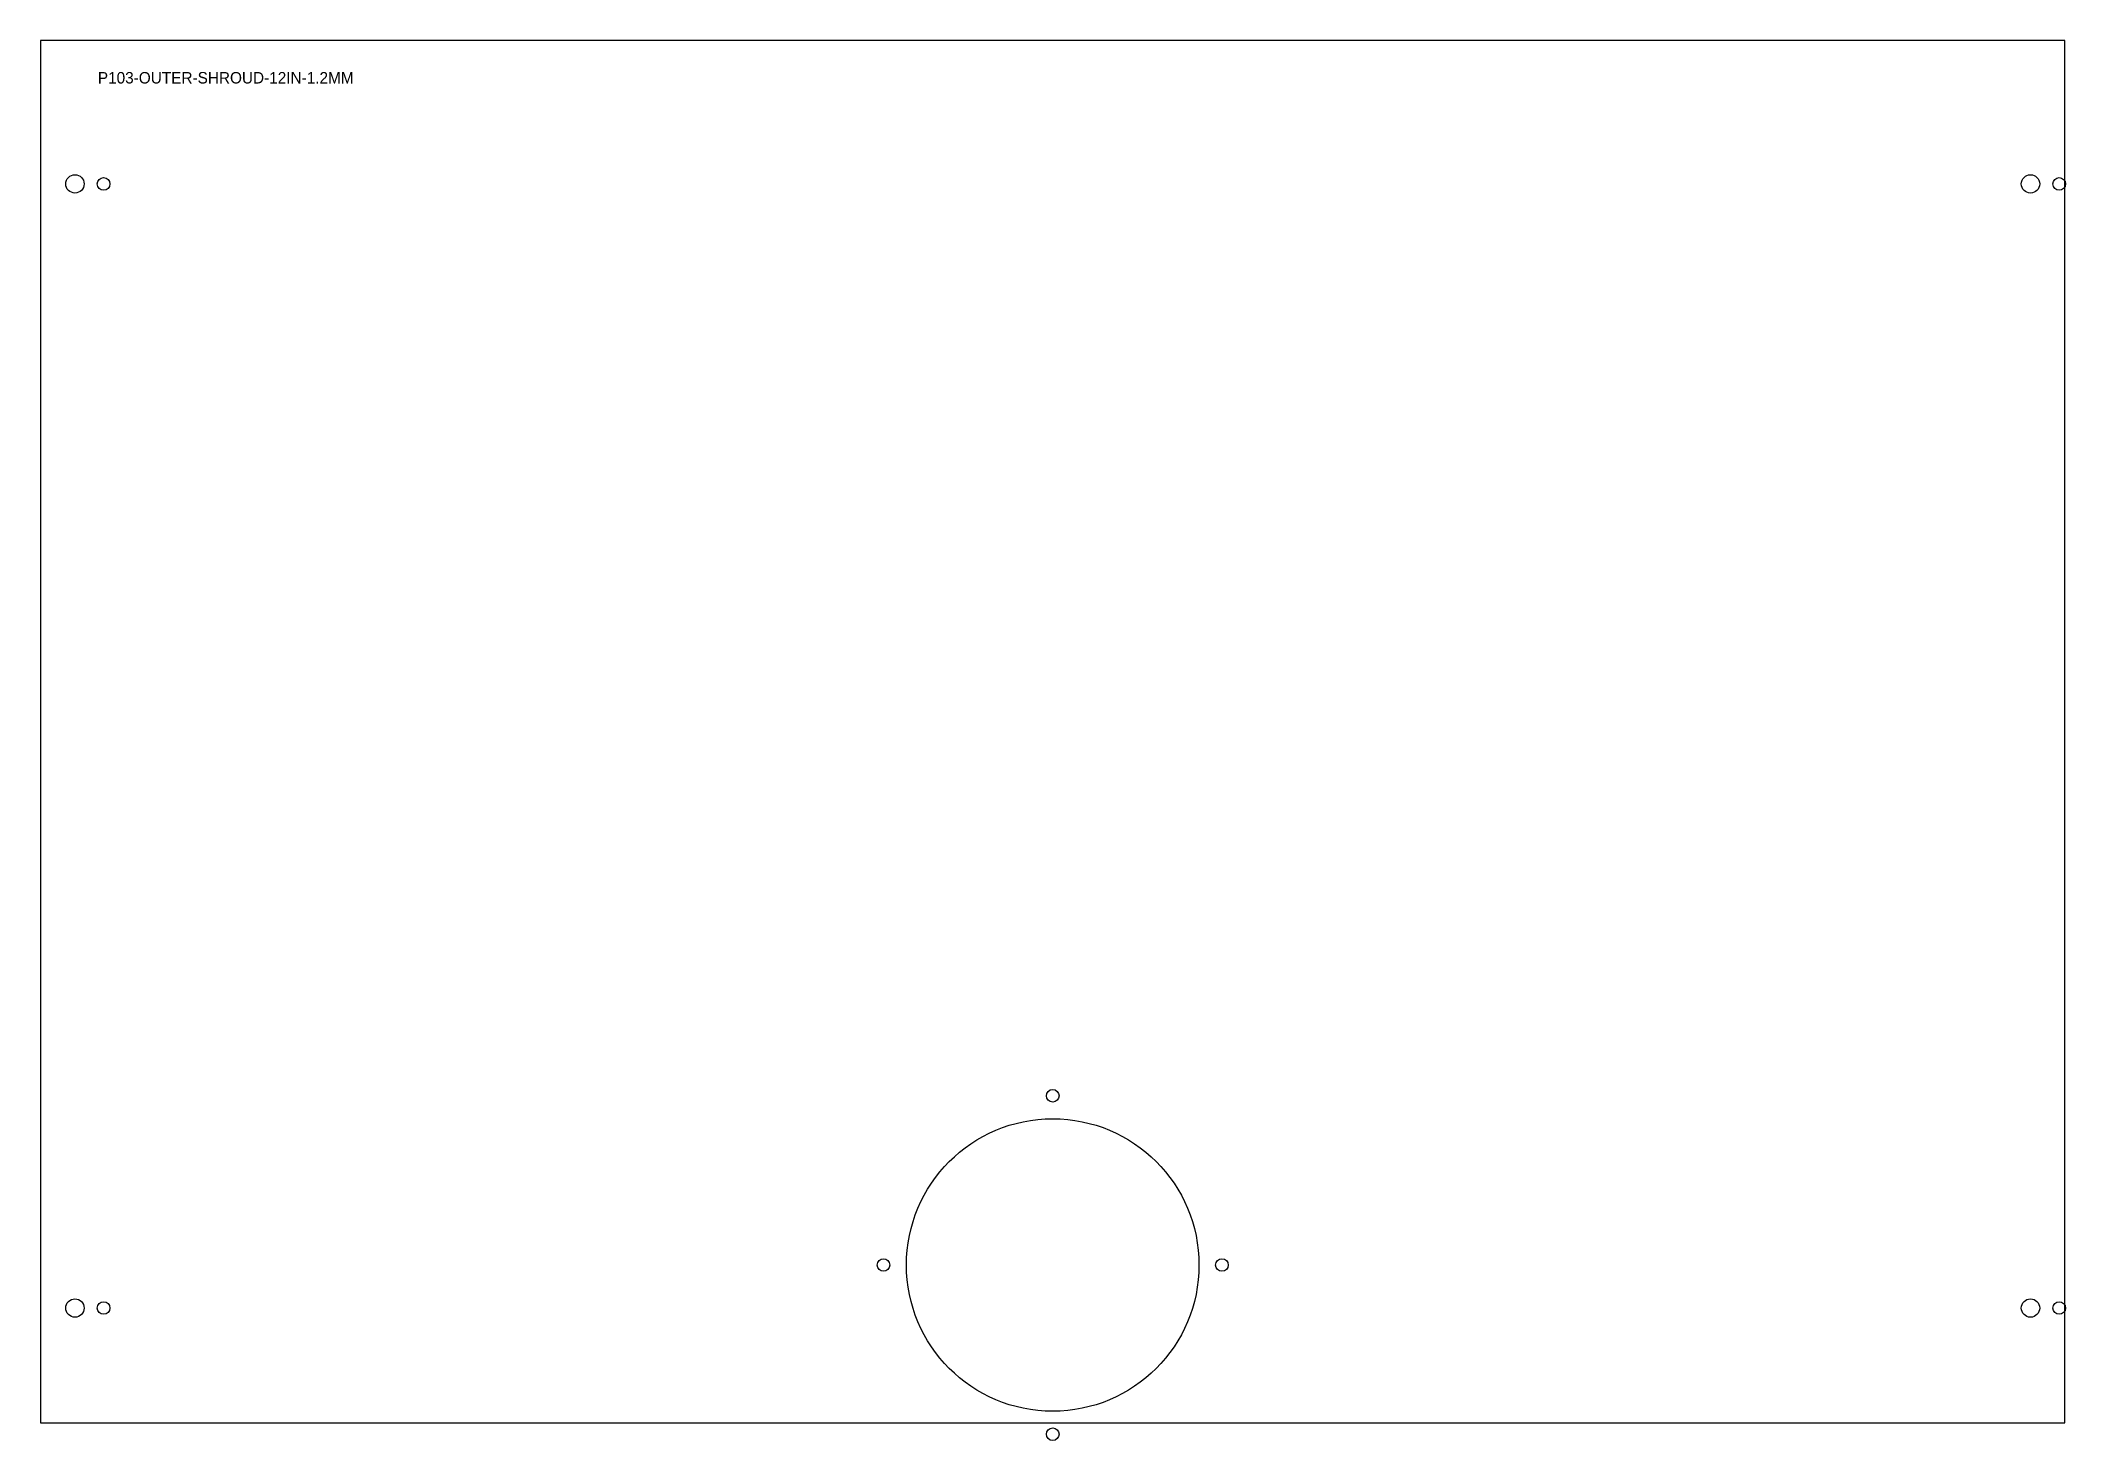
# Model space of a CAD drawing. Extents: x 10 to 716, y 4 to 492.
import ezdxf

# ---------------------------------------------------------------- set-up
doc = ezdxf.new("R2010")
doc.units = 0
for name, color, linetype in [('CUT', 7, 'CONTINUOUS'), ('CUT_INTERIOR', 4, 'CONTINUOUS'), ('ETCH', 1, 'CONTINUOUS')]:
    doc.layers.add(name, color=color, linetype=linetype)

msp = doc.modelspace()

# ---------------------------------------------------------------- linework, layer by layer
at = {"layer": 'CUT'}
for p, q in [((715.8043, 492), (10, 492)), ((10, 492), (10, 10)), ((715.8043, 10), (715.8043, 492)), ((10, 10), (715.8043, 10))]:
    msp.add_line(p, q, dxfattribs=at)
at = {"layer": 'CUT_INTERIOR'}
for centre, radius in [((22, 442), 3.2), ((703.8043, 442), 3.2), ((32, 442), 2.2), ((713.8043, 442), 2.2), ((362.9021, 124), 2.2), ((362.9021, 65), 51), ((303.9021, 65), 2.2), ((421.9021, 65), 2.2), ((22, 50), 3.2), ((32, 50), 2.2), ((703.8043, 50), 3.2), ((713.8043, 50), 2.2), ((362.9021, 6), 2.2)]:
    msp.add_circle(centre, radius, dxfattribs=at)

# ---------------------------------------------------------------- texts
at = {"layer": 'ETCH'}
msp.add_text('P103-OUTER-SHROUD-12IN-1.2MM', height=4, dxfattribs=at).set_placement((30, 477))

doc.saveas('drawing.dxf')
